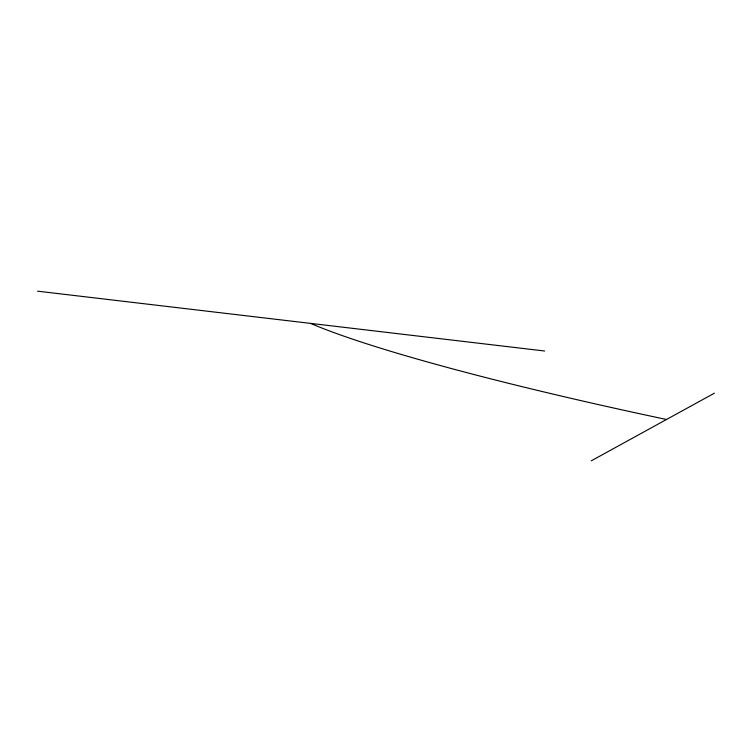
<?xml version="1.0" encoding="UTF-8"?>
<svg xmlns="http://www.w3.org/2000/svg" width="752" height="752" viewBox="0 0 752 752"><rect width="100%" height="100%" fill="white"/><g stroke="black" fill="none" stroke-linecap="round" stroke-linejoin="round"><path stroke-width="1.13" d="M591.251 460.826L714.4 393.183M37.6 291.174L544.664 351.015M666.507 419.494A522.546 45.637 10.8 0 1 310.604 323.388"/></g></svg>
